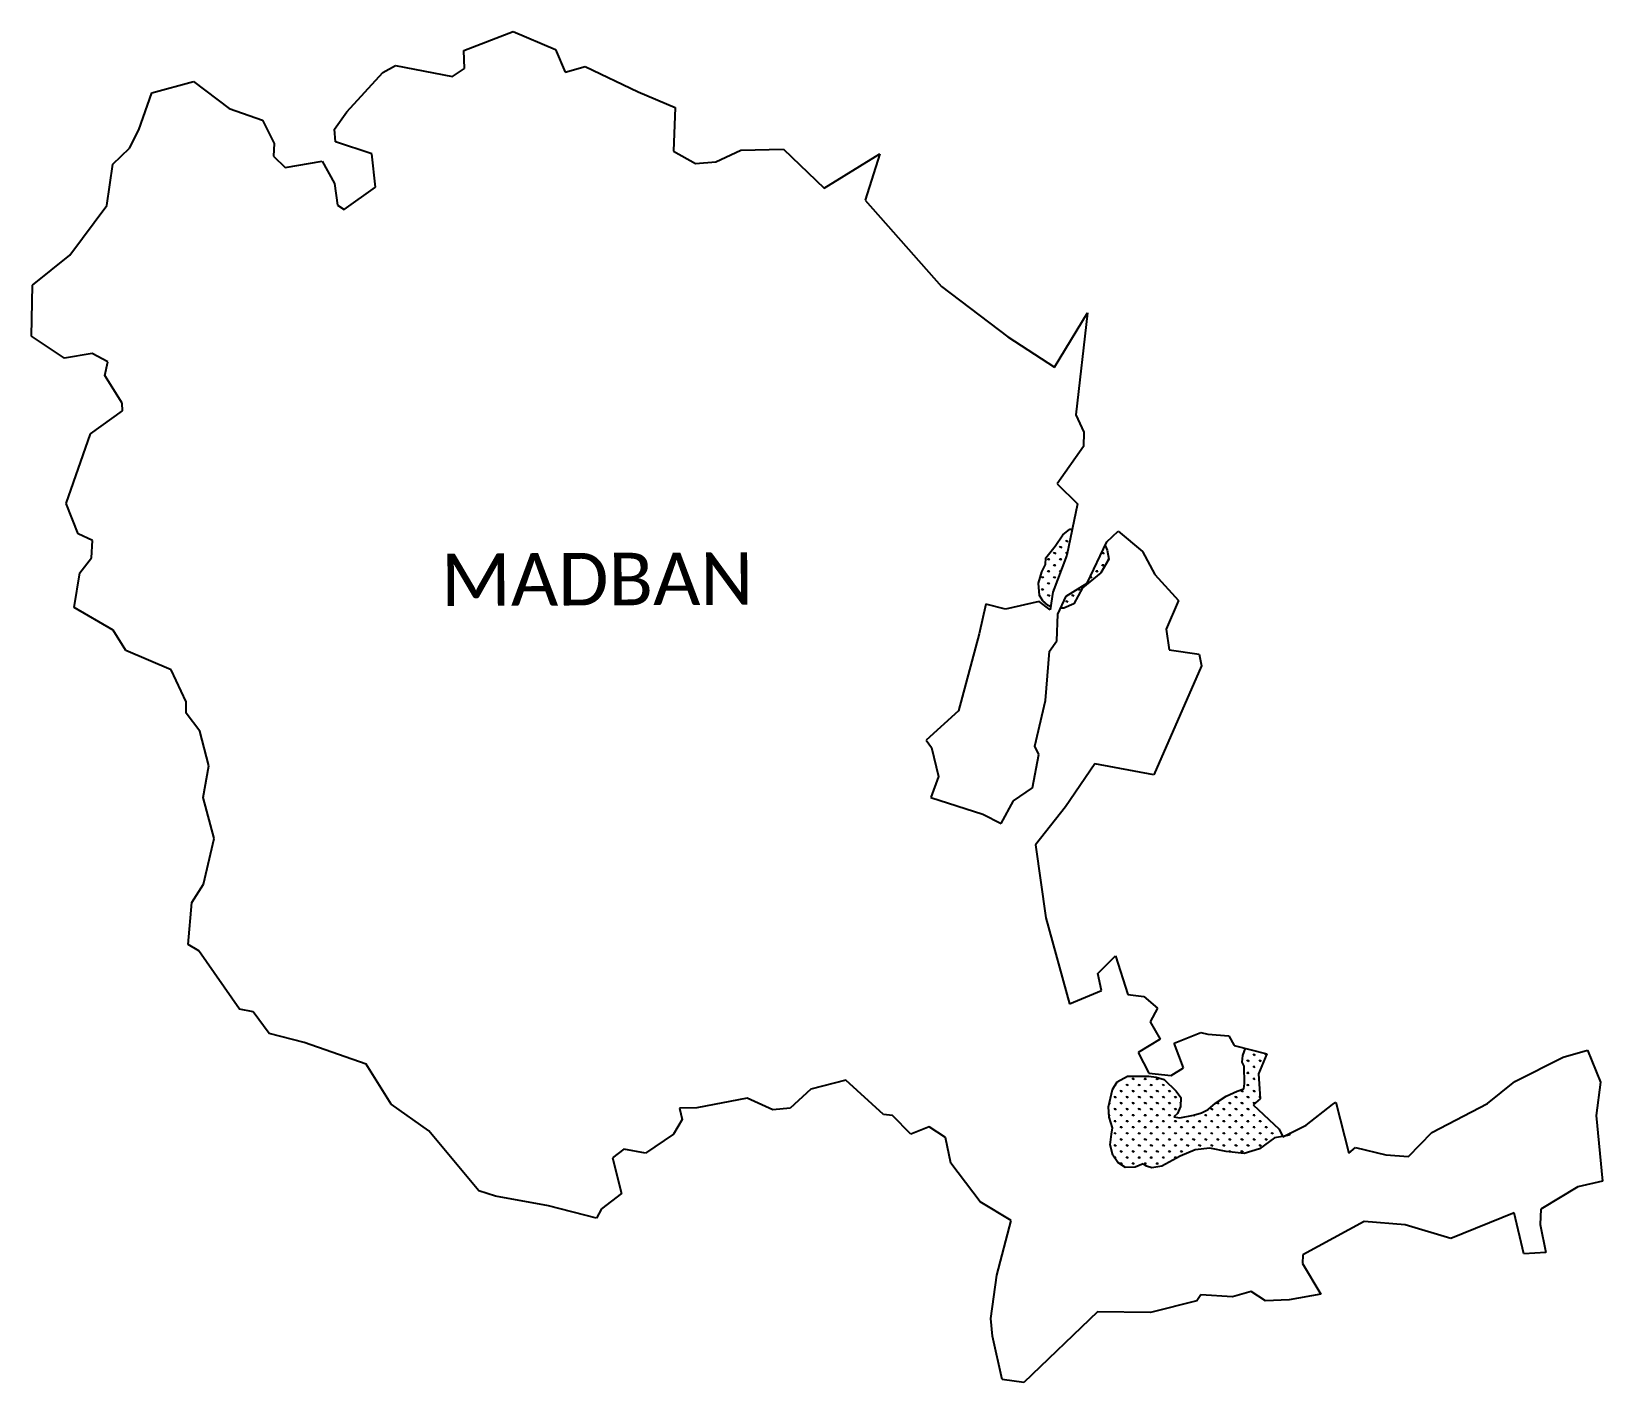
# Model space of a CAD drawing. Header units: metres. Extents: x 320500 to 325169, y 1832958 to 1836973.
import ezdxf

# ---------------------------------------------------------------- set-up
doc = ezdxf.new("R2010")
doc.units = ezdxf.units.M
doc.layers.add('MANGROOVES', color=112, linetype='Continuous')
doc.layers.add('VILLAGE NAME', color=250, linetype='Continuous')
doc.styles.get("Standard").update_dxf_attribs({"font": 'simplex.shx'})

msp = doc.modelspace()

# ---------------------------------------------------------------- linework, layer by layer
at = {"color": 3}
for p, q in [((321785.2, 1836916.7), (321931.1, 1836972.9)), ((321931.1, 1836972.9), (322056.8, 1836919)), ((321786.3, 1836862.9), (321785.2, 1836916.7)), ((322056.8, 1836919), (322086.1, 1836851.4)), ((321544.1, 1836850.4), (321581.4, 1836871.8)), ((321581.4, 1836871.8), (321751.2, 1836839.2)), ((322086.1, 1836851.4), (322145.5, 1836868.3)), ((322145.5, 1836868.3), (322302.7, 1836793.3)), ((320857.6, 1836790.9), (320981.2, 1836823.9)), ((320981.2, 1836823.9), (321087.8, 1836744.3)), ((321437, 1836734.4), (321544.1, 1836850.4)), ((321751.2, 1836839.2), (321786.3, 1836862.9)), ((320819, 1836680.2), (320857.6, 1836790.9)), ((322302.7, 1836793.3), (322412.5, 1836746.7)), ((321087.8, 1836744.3), (321186.6, 1836708.8)), ((321400.7, 1836682.3), (321437, 1836734.4)), ((322412.5, 1836746.7), (322407.7, 1836617.5)), ((320791.2, 1836625.9), (320819, 1836680.2)), ((321186.6, 1836708.8), (321220.9, 1836639.6)), ((321403.3, 1836645), (321400.7, 1836682.3)), ((321220.9, 1836639.6), (321218.9, 1836602.5)), ((321511.6, 1836609.3), (321403.3, 1836645)), ((320742.1, 1836578.8), (320791.2, 1836625.9)), ((321218.9, 1836602.5), (321253.4, 1836569)), ((321253.4, 1836569), (321364.2, 1836587.6)), ((321364.2, 1836587.6), (321400.2, 1836521.1)), ((321522.4, 1836510), (321511.6, 1836609.3)), ((322407.7, 1836617.5), (322472.7, 1836580.5)), ((322472.7, 1836580.5), (322533.3, 1836585.1)), ((322533.3, 1836585.1), (322608.1, 1836620.2)), ((322608.1, 1836620.2), (322734.3, 1836622.7)), ((322734.3, 1836622.7), (322855.2, 1836507.1)), ((322855.2, 1836507.1), (323021.1, 1836609)), ((323021.1, 1836609), (322977.6, 1836471.7)), ((320723.5, 1836455.8), (320742.1, 1836578.8)), ((321400.2, 1836521.1), (321409.4, 1836456.6)), ((321429.6, 1836443.3), (321522.4, 1836510)), ((320614, 1836307.6), (320723.5, 1836455.8)), ((321409.4, 1836456.6), (321429.6, 1836443.3)), ((322977.6, 1836471.7), (323203.9, 1836215.1)), ((320503.4, 1836218.6), (320614, 1836307.6)), ((320499.7, 1836067), (320503.4, 1836218.6)), ((323203.9, 1836215.1), (323401.2, 1836065.7)), ((323539.7, 1835975.3), (323637.6, 1836136.8)), ((323637.6, 1836136.8), (323603.6, 1835833.2)), ((320598.1, 1836002.3), (320499.7, 1836067)), ((323401.2, 1836065.7), (323539.7, 1835975.3)), ((320680.7, 1836015.9), (320598.1, 1836002.3)), ((320726.8, 1835991.3), (320680.7, 1836015.9)), ((320717.6, 1835950.5), (320726.8, 1835991.3)), ((320769.1, 1835868.4), (320717.6, 1835950.5)), ((320675.1, 1835777.3), (320770.1, 1835845.1)), ((320770.1, 1835845.1), (320769.1, 1835868.4)), ((323603.6, 1835833.2), (323627.1, 1835782)), ((320603.2, 1835570.1), (320675.1, 1835777.3)), ((323627.1, 1835782), (323626.6, 1835739.2)), ((323626.6, 1835739.2), (323547.8, 1835628.2)), ((323547.8, 1835628.2), (323608.2, 1835569.4)), ((320638.5, 1835480.4), (320603.2, 1835570.1)), ((323608.2, 1835569.4), (323576.7, 1835416.8)), ((320681.5, 1835460.2), (320638.5, 1835480.4)), ((323695.1, 1835456.1), (323728.8, 1835487.5)), ((323728.8, 1835487.5), (323801.1, 1835427.8)), ((320678.7, 1835408.3), (320681.5, 1835460.2)), ((323576.7, 1835416.8), (323535.3, 1835306.7)), ((323636.6, 1835333.6), (323695.1, 1835456.1)), ((323801.1, 1835427.8), (323838, 1835358.7)), ((320643.8, 1835364), (320678.7, 1835408.3)), ((320626.4, 1835260.9), (320643.8, 1835364)), ((323575, 1835294.4), (323636.6, 1835333.6)), ((323838, 1835358.7), (323908.8, 1835282)), ((323494.9, 1835278.9), (323394.7, 1835256.5)), ((323527.3, 1835254.2), (323494.9, 1835278.9)), ((323535.3, 1835306.7), (323527.3, 1835254.2)), ((323549.8, 1835240.8), (323575, 1835294.4)), ((323908.8, 1835282), (323871.6, 1835196.5)), ((320742.6, 1835193.6), (320626.4, 1835260.9)), ((323336.1, 1835270.7), (323316.2, 1835182.3)), ((323394.7, 1835256.5), (323336.1, 1835270.7)), ((323546.5, 1835161.6), (323549.8, 1835240.8)), ((320780, 1835133.2), (320742.6, 1835193.6)), ((323316.2, 1835182.3), (323255, 1834953.7)), ((323871.6, 1835196.5), (323880.7, 1835135.6)), ((323525.1, 1835131.6), (323546.5, 1835161.6)), ((323880.7, 1835135.6), (323970.2, 1835122.1)), ((320914.6, 1835075.4), (320780, 1835133.2)), ((323513.6, 1834984.7), (323525.1, 1835131.6)), ((323970.2, 1835122.1), (323976.5, 1835087.7)), ((320960, 1834980.4), (320914.6, 1835075.4)), ((323976.5, 1835087.7), (323835.2, 1834764)), ((320960, 1834946.9), (320960, 1834980.4)), ((323255, 1834953.7), (323159, 1834866.3)), ((323481.2, 1834848.6), (323513.6, 1834984.7)), ((320999.8, 1834893.4), (320960, 1834946.9)), ((321026.7, 1834790.3), (320999.8, 1834893.4)), ((323159, 1834866.3), (323174.8, 1834844.9)), ((323174.8, 1834844.9), (323194.8, 1834758.8)), ((323474.8, 1834725.1), (323493.8, 1834824.2)), ((323493.8, 1834824.2), (323481.2, 1834848.6)), ((321009.8, 1834696.1), (321026.7, 1834790.3)), ((323660, 1834796.7), (323572.4, 1834668.7)), ((323835.2, 1834764), (323660, 1834796.7)), ((323194.8, 1834758.8), (323172.7, 1834696.6)), ((323418.6, 1834686.5), (323474.8, 1834725.1)), ((321042.5, 1834574.2), (321009.8, 1834696.1)), ((323172.7, 1834696.6), (323327.1, 1834646.6)), ((323381.6, 1834619.6), (323418.6, 1834686.5)), ((323572.4, 1834668.7), (323483.3, 1834555.4)), ((323327.1, 1834646.6), (323381.6, 1834619.6)), ((321011.5, 1834438.6), (321042.5, 1834574.2)), ((323483.3, 1834555.4), (323513.9, 1834338.9)), ((320976.9, 1834384.3), (321011.5, 1834438.6)), ((320965.8, 1834259.5), (320976.9, 1834384.3)), ((323513.9, 1834338.9), (323585, 1834082.8)), ((320997.2, 1834240.7), (320965.8, 1834259.5)), ((321118.4, 1834067), (320997.2, 1834240.7)), ((323668.7, 1834173.7), (323721.1, 1834225.4)), ((323721.1, 1834225.4), (323758.1, 1834111.2)), ((323679.3, 1834122.5), (323668.7, 1834173.7)), ((323585, 1834082.8), (323679.3, 1834122.5)), ((323758.1, 1834111.2), (323805.1, 1834105.3)), ((321158.3, 1834059.8), (321118.4, 1834067)), ((323805.1, 1834105.3), (323846.3, 1834070.3)), ((323846.3, 1834070.3), (323824.2, 1834029.8)), ((321206.1, 1833995.5), (321158.3, 1834059.8)), ((323824.2, 1834029.8), (323854.4, 1833978.5)), ((321309.8, 1833968.7), (321206.1, 1833995.5)), ((321494.4, 1833904.4), (321309.8, 1833968.7)), ((323854.4, 1833978.5), (323788.2, 1833938.4)), ((323895.3, 1833966.5), (323974.6, 1833998.3)), ((323974.6, 1833998.3), (323995.8, 1833993)), ((323995.8, 1833993), (324057.6, 1833987.7)), ((324057.6, 1833987.7), (324074.1, 1833959.6)), ((323788.2, 1833938.4), (323820.5, 1833876.9)), ((323923.4, 1833893.4), (323895.3, 1833966.5)), ((324074.1, 1833959.6), (324170.6, 1833934.5)), ((324170.6, 1833934.5), (324146.6, 1833874.8)), ((324907.5, 1833852.4), (325051.1, 1833924.4)), ((325051.1, 1833924.4), (325124.1, 1833945.5)), ((325124.1, 1833945.5), (325162.8, 1833850.8)), ((321568.6, 1833785.5), (321494.4, 1833904.4)), ((323820.5, 1833876.9), (323887, 1833870.3)), ((323887, 1833870.3), (323923.4, 1833893.4)), ((322815.7, 1833829.4), (322754.3, 1833772.9)), ((322919.7, 1833856.2), (322815.7, 1833829.4)), ((323032.2, 1833754.8), (322919.7, 1833856.2)), ((324146.6, 1833874.8), (324150.7, 1833801.3)), ((324826.9, 1833787.2), (324907.5, 1833852.4)), ((325162.8, 1833850.8), (325149.3, 1833751.3)), ((321680.7, 1833705.5), (321568.6, 1833785.5)), ((322626.5, 1833802.6), (322476.7, 1833774.2)), ((322703, 1833768.3), (322626.5, 1833802.6)), ((324150.7, 1833801.3), (324130.2, 1833782.8)), ((324130.2, 1833782.8), (324207.4, 1833711)), ((324287.6, 1833722.6), (324365.9, 1833784)), ((324365.9, 1833784), (324376.3, 1833790.8)), ((324376.3, 1833790.8), (324414.5, 1833639)), ((324661.2, 1833701.2), (324826.9, 1833787.2)), ((322433.9, 1833739.1), (322407.4, 1833696)), ((322476.7, 1833774.2), (322425.9, 1833773.2)), ((322425.9, 1833773.2), (322433.9, 1833739.1)), ((322754.3, 1833772.9), (322703, 1833768.3)), ((323058.1, 1833751.2), (323032.2, 1833754.8)), ((323112.7, 1833696), (323058.1, 1833751.2)), ((325149.3, 1833751.3), (325168.7, 1833555.9)), ((321829.5, 1833528), (321680.7, 1833705.5)), ((322407.4, 1833696), (322324.5, 1833639.4)), ((323167.6, 1833717.8), (323112.7, 1833696)), ((323216.1, 1833685.6), (323167.6, 1833717.8)), ((324207.4, 1833711), (324218.2, 1833688.4)), ((324218.2, 1833688.4), (324287.6, 1833722.6)), ((324592.3, 1833629.1), (324661.2, 1833701.2)), ((322260.1, 1833651.4), (322226.1, 1833625.6)), ((322324.5, 1833639.4), (322260.1, 1833651.4)), ((323232.1, 1833610.1), (323216.1, 1833685.6)), ((324414.5, 1833639), (324434.4, 1833656.7)), ((324434.4, 1833656.7), (324525, 1833634.6)), ((322226.1, 1833625.6), (322253, 1833519.3)), ((323318.7, 1833494.7), (323232.1, 1833610.1)), ((324525, 1833634.6), (324592.3, 1833629.1)), ((325168.7, 1833555.9), (325095.1, 1833539.4)), ((321878.7, 1833512), (321829.5, 1833528)), ((322036.7, 1833482.7), (321878.7, 1833512)), ((322253, 1833519.3), (322194.2, 1833474.3)), ((325095.1, 1833539.4), (324985.2, 1833473.5)), ((322178.6, 1833446.3), (322036.7, 1833482.7)), ((322194.2, 1833474.3), (322178.6, 1833446.3)), ((323411.3, 1833439.2), (323318.7, 1833494.7)), ((324906.1, 1833462.6), (324717.9, 1833386.1)), ((324935, 1833339.9), (324906.1, 1833462.6)), ((324985.2, 1833473.5), (324983, 1833427.5)), ((323368.7, 1833277.1), (323411.3, 1833439.2)), ((324460.7, 1833436.8), (324278.3, 1833337.2)), ((324582, 1833426.9), (324460.7, 1833436.8)), ((324717.9, 1833386.1), (324582, 1833426.9)), ((324983, 1833427.5), (325000.2, 1833343.8)), ((324278.3, 1833337.2), (324277.4, 1833311.4)), ((325000.2, 1833343.8), (324935, 1833339.9)), ((323351.2, 1833148.6), (323368.7, 1833277.1)), ((324277.4, 1833311.4), (324331.7, 1833220.6)), ((324124.4, 1833228.7), (324069.3, 1833212.1)), ((324167, 1833201.1), (324124.4, 1833228.7)), ((323962.7, 1833200.9), (323825.2, 1833165.6)), ((323974.4, 1833218.3), (323962.7, 1833200.9)), ((324069.3, 1833212.1), (323974.4, 1833218.3)), ((324237.1, 1833203.8), (324167, 1833201.1)), ((324331.7, 1833220.6), (324237.1, 1833203.8)), ((323355.9, 1833095.5), (323351.2, 1833148.6)), ((323667.4, 1833168.4), (323448.6, 1832957.7)), ((323825.2, 1833165.6), (323667.4, 1833168.4)), ((323384.4, 1832967.3), (323355.9, 1833095.5)), ((323448.6, 1832957.7), (323384.4, 1832967.3))]:
    msp.add_line(p, q, dxfattribs=at)
at = {"layer": 'MANGROOVES'}
for p, q in [((323541.5, 1835443), (323564.8, 1835477)), ((323564.8, 1835477), (323585.7, 1835493.3)), ((323585.7, 1835493.3), (323592.6, 1835494)), ((323514.6, 1835408.9), (323541.5, 1835443)), ((323690.1, 1835445.6), (323697, 1835431.4)), ((323697, 1835431.4), (323701.5, 1835404.2)), ((323502.7, 1835366.8), (323513.3, 1835389.2)), ((323513.3, 1835389.2), (323514.6, 1835408.9)), ((323701.5, 1835404.2), (323677.9, 1835364.1)), ((323492.6, 1835333.7), (323502.7, 1835366.8)), ((323495.4, 1835296.9), (323492.6, 1835333.7)), ((323677.9, 1835364.1), (323623.5, 1835319.3)), ((323505.8, 1835280.4), (323495.4, 1835296.9)), ((323520.8, 1835266.5), (323505.8, 1835280.4)), ((323623.5, 1835319.3), (323597, 1835271.9)), ((323528.7, 1835263.4), (323520.8, 1835266.5)), ((323568.1, 1835259.3), (323558.6, 1835259.5)), ((323597, 1835271.9), (323568.1, 1835259.3)), ((324097.4, 1833909.6), (324099.9, 1833929.9)), ((324099.9, 1833929.9), (324107.5, 1833951)), ((324103.5, 1833898.1), (324097.4, 1833909.6)), ((324104.7, 1833846.5), (324103.5, 1833898.1)), ((323700.5, 1833777.4), (323712.4, 1833829)), ((323712.4, 1833829), (323726.5, 1833851.7)), ((323726.5, 1833851.7), (323757.2, 1833868.4)), ((323757.2, 1833868.4), (323791.7, 1833868.2)), ((323791.7, 1833868.2), (323820.5, 1833868.5)), ((323820.5, 1833868.5), (323842.3, 1833865)), ((323842.3, 1833865), (323865.5, 1833858.5)), ((323865.5, 1833858.5), (323901.2, 1833823.5)), ((324082.9, 1833823.8), (324103, 1833830.8)), ((324103, 1833830.8), (324104.7, 1833846.5)), ((323901.2, 1833823.5), (323915, 1833804.9)), ((323915, 1833804.9), (323914.3, 1833778.5)), ((323996.2, 1833769.2), (324018.7, 1833788.5)), ((324018.7, 1833788.5), (324050.2, 1833809.2)), ((324050.2, 1833809.2), (324082.9, 1833823.8)), ((323702.8, 1833746.5), (323700.5, 1833777.4)), ((323712.7, 1833714.3), (323702.8, 1833746.5)), ((323905.6, 1833757.3), (323894.7, 1833747.6)), ((323894.7, 1833747.6), (323912.1, 1833744.5)), ((323914.3, 1833778.5), (323905.6, 1833757.3)), ((323912.1, 1833744.5), (323953, 1833752.1)), ((323953, 1833752.1), (323976.7, 1833759)), ((323976.7, 1833759), (323996.2, 1833769.2)), ((323705, 1833663.9), (323708.9, 1833695.5)), ((323708.9, 1833695.5), (323712.7, 1833714.3)), ((324217.7, 1833689.4), (324194, 1833685.2)), ((324237.1, 1833692.9), (324222, 1833690.2)), ((324240.6, 1833699.4), (324237.1, 1833692.9)), ((323713.5, 1833633.5), (323705, 1833663.9)), ((323957.6, 1833649.6), (323913.5, 1833630.3)), ((324001.9, 1833654.4), (323957.6, 1833649.6)), ((324049.7, 1833644.4), (324001.9, 1833654.4)), ((324103.3, 1833638.1), (324049.7, 1833644.4)), ((324149, 1833652.6), (324103.3, 1833638.1)), ((324194, 1833685.2), (324149, 1833652.6)), ((323728.3, 1833612.2), (323713.5, 1833633.5)), ((323750.7, 1833597.2), (323728.3, 1833612.2)), ((323779.5, 1833597.9), (323750.7, 1833597.2)), ((323803.3, 1833607.3), (323779.5, 1833597.9)), ((323813.7, 1833601.1), (323803.3, 1833607.3)), ((323829.2, 1833595.6), (323813.7, 1833601.1)), ((323859.1, 1833601.3), (323829.2, 1833595.6)), ((323913.5, 1833630.3), (323859.1, 1833601.3))]:
    msp.add_line(p, q, dxfattribs=at)
at = {"layer": 'MANGROOVES', "linetype": 'Continuous'}
for p, q in [((323540.7, 1835420.7), (323537.3, 1835424)), ((323540.7, 1835420.7), (323540.7, 1835425.4)), ((323540.7, 1835420.7), (323544, 1835424)), ((323558.6, 1835438.6), (323555.3, 1835442)), ((323558.6, 1835438.6), (323558.6, 1835443.4)), ((323558.6, 1835438.6), (323562, 1835442)), ((323576.6, 1835456.6), (323573.2, 1835460)), ((323576.6, 1835420.7), (323573.2, 1835424)), ((323576.6, 1835456.6), (323576.6, 1835461.4)), ((323576.6, 1835456.6), (323580, 1835460)), ((323576.6, 1835420.7), (323576.6, 1835425.4)), ((323576.6, 1835420.7), (323577.7, 1835421.8)), ((323684.4, 1835420.7), (323681, 1835424)), ((323684.4, 1835420.7), (323684.4, 1835425.4)), ((323684.4, 1835420.7), (323687.7, 1835424)), ((323522.7, 1835402.7), (323519.3, 1835406.1)), ((323522.7, 1835366.8), (323519.3, 1835370.2)), ((323522.7, 1835402.7), (323522.7, 1835407.5)), ((323522.7, 1835402.7), (323526.1, 1835406.1)), ((323522.7, 1835366.8), (323522.7, 1835371.5)), ((323522.7, 1835366.8), (323526.1, 1835370.2)), ((323540.7, 1835384.7), (323537.3, 1835388.1)), ((323540.7, 1835384.7), (323540.7, 1835389.5)), ((323540.7, 1835384.7), (323544, 1835388.1)), ((323558.6, 1835402.7), (323555.3, 1835406.1)), ((323558.1, 1835367.3), (323555.3, 1835370.2)), ((323558.6, 1835402.7), (323558.6, 1835407.5)), ((323558.6, 1835402.7), (323562, 1835406.1)), ((323558.6, 1835368.8), (323558.6, 1835371.5)), ((323666.4, 1835366.8), (323663, 1835370.2)), ((323666.4, 1835366.8), (323666.4, 1835371.5)), ((323666.4, 1835366.8), (323669.8, 1835370.2)), ((323684.4, 1835384.7), (323681, 1835388.1)), ((323684.4, 1835384.7), (323684.4, 1835389.5)), ((323684.4, 1835384.7), (323687.7, 1835388.1)), ((323701.3, 1835403.8), (323698.9, 1835406.1)), ((323504.7, 1835348.8), (323501.4, 1835352.2)), ((323504.7, 1835348.8), (323504.7, 1835353.6)), ((323504.7, 1835348.8), (323508.1, 1835352.2)), ((323522.7, 1835330.9), (323519.3, 1835334.2)), ((323522.7, 1835330.9), (323522.7, 1835335.6)), ((323522.7, 1835330.9), (323526.1, 1835334.2)), ((323540.7, 1835348.8), (323537.3, 1835352.2)), ((323540.7, 1835348.8), (323540.7, 1835353.6)), ((323540.7, 1835348.8), (323544, 1835352.2)), ((323648.4, 1835348.8), (323645.3, 1835351.9)), ((323648.4, 1835348.8), (323648.4, 1835353.6)), ((323648.4, 1835348.8), (323651.8, 1835352.2)), ((323504.7, 1835312.9), (323501.4, 1835316.3)), ((323504.7, 1835312.9), (323504.7, 1835317.7)), ((323504.7, 1835312.9), (323508.1, 1835316.3)), ((323507, 1835279.2), (323508.1, 1835280.4)), ((323522.7, 1835294.9), (323519.3, 1835298.3)), ((323522.7, 1835294.9), (323522.7, 1835299.7)), ((323522.7, 1835294.9), (323526.1, 1835298.3)), ((323538.4, 1835315.1), (323537.3, 1835316.3)), ((323576.6, 1835277), (323573.2, 1835280.4)), ((323576.6, 1835277), (323576.6, 1835281.7)), ((323576.6, 1835277), (323580, 1835280.4)), ((323594.5, 1835294.9), (323591.2, 1835298.3)), ((323594.5, 1835294.9), (323594.5, 1835299.7)), ((323594.5, 1835294.9), (323597.9, 1835298.3)), ((323612.5, 1835312.9), (323609.2, 1835316.2)), ((323612.5, 1835312.9), (323612.5, 1835317.7)), ((323612.5, 1835312.9), (323615.9, 1835316.3)), ((323558.6, 1835259.5), (323558.6, 1835259.6)), ((323559.1, 1835259.5), (323562, 1835262.4)), ((324115.4, 1833947.9), (324114.1, 1833949.2)), ((324115.4, 1833947.9), (324115.4, 1833948.9)), ((324115.4, 1833947.9), (324116.2, 1833948.7)), ((324133.4, 1833929.9), (324130, 1833933.3)), ((324133.4, 1833929.9), (324133.4, 1833934.7)), ((324133.4, 1833929.9), (324136.7, 1833933.3)), ((324168.9, 1833930.3), (324165.9, 1833933.3)), ((324169.3, 1833931.3), (324169.3, 1833934.7)), ((324115.4, 1833912), (324112, 1833915.4)), ((324115.4, 1833876.1), (324112, 1833879.4)), ((324115.4, 1833912), (324115.4, 1833916.7)), ((324115.4, 1833912), (324118.8, 1833915.4)), ((324115.4, 1833876.1), (324115.4, 1833880.8)), ((324115.4, 1833876.1), (324118.8, 1833879.4)), ((324133.4, 1833894), (324130, 1833897.4)), ((324133.4, 1833894), (324133.4, 1833898.8)), ((324133.4, 1833894), (324136.7, 1833897.4)), ((324151.3, 1833912), (324148, 1833915.4)), ((324148.3, 1833879.1), (324148, 1833879.4)), ((324151.3, 1833912), (324151.3, 1833916.7)), ((324151.3, 1833912), (324154.7, 1833915.4)), ((323720.3, 1833840.1), (323719.7, 1833840.7)), ((323720.3, 1833840.1), (323723.6, 1833843.5)), ((323720.3, 1833840.1), (323720.3, 1833841.7)), ((323756.2, 1833840.1), (323752.8, 1833843.5)), ((323756.2, 1833840.1), (323756.2, 1833844.9)), ((323756.2, 1833840.1), (323759.6, 1833843.5)), ((323774.2, 1833858.1), (323770.8, 1833861.5)), ((323774.2, 1833858.1), (323774.2, 1833862.9)), ((323774.2, 1833858.1), (323777.5, 1833861.5)), ((323792.1, 1833840.1), (323788.7, 1833843.5)), ((323792.1, 1833840.1), (323792.1, 1833844.9)), ((323792.1, 1833840.1), (323795.5, 1833843.5)), ((323810.1, 1833858.1), (323806.7, 1833861.5)), ((323810.1, 1833858.1), (323810.1, 1833862.9)), ((323810.1, 1833858.1), (323813.4, 1833861.5)), ((323828, 1833840.1), (323824.7, 1833843.5)), ((323828, 1833840.1), (323828, 1833844.9)), ((323828, 1833840.1), (323831.4, 1833843.5)), ((323846, 1833858.1), (323842.6, 1833861.5)), ((323846, 1833858.1), (323846, 1833862.9)), ((323846, 1833858.1), (323849.4, 1833861.5)), ((323864, 1833840.1), (323860.6, 1833843.5)), ((323864, 1833840.1), (323864, 1833844.9)), ((323864, 1833840.1), (323867.3, 1833843.5)), ((324115.4, 1833840.1), (324112, 1833843.5)), ((324115.4, 1833840.1), (324115.4, 1833844.9)), ((324115.4, 1833840.1), (324118.8, 1833843.5)), ((324133.4, 1833858.1), (324130, 1833861.5)), ((324133.4, 1833858.1), (324133.4, 1833862.9)), ((324133.4, 1833858.1), (324136.7, 1833861.5)), ((324148.4, 1833843.1), (324148, 1833843.5)), ((323702.6, 1833786.5), (323705.7, 1833789.6)), ((323720.3, 1833804.2), (323716.9, 1833807.6)), ((323720.3, 1833804.2), (323720.3, 1833809)), ((323720.3, 1833804.2), (323723.6, 1833807.6)), ((323738.2, 1833822.2), (323734.9, 1833825.5)), ((323738.2, 1833786.3), (323734.9, 1833789.6)), ((323738.2, 1833822.2), (323738.2, 1833826.9)), ((323738.2, 1833822.2), (323741.6, 1833825.5)), ((323738.2, 1833786.3), (323738.2, 1833791)), ((323738.2, 1833786.3), (323741.6, 1833789.6)), ((323756.2, 1833804.2), (323752.8, 1833807.6)), ((323756.2, 1833804.2), (323756.2, 1833809)), ((323756.2, 1833804.2), (323759.6, 1833807.6)), ((323774.2, 1833822.2), (323770.8, 1833825.5)), ((323774.2, 1833786.3), (323770.8, 1833789.6)), ((323774.2, 1833822.2), (323774.2, 1833826.9)), ((323774.2, 1833822.2), (323777.5, 1833825.5)), ((323774.2, 1833786.3), (323774.2, 1833791)), ((323774.2, 1833786.3), (323777.5, 1833789.6)), ((323792.1, 1833804.2), (323788.7, 1833807.6)), ((323792.1, 1833804.2), (323792.1, 1833809)), ((323792.1, 1833804.2), (323795.5, 1833807.6)), ((323810.1, 1833822.2), (323806.7, 1833825.5)), ((323810.1, 1833786.3), (323806.7, 1833789.6)), ((323810.1, 1833822.2), (323810.1, 1833826.9)), ((323810.1, 1833822.2), (323813.4, 1833825.5)), ((323810.1, 1833786.3), (323810.1, 1833791)), ((323810.1, 1833786.3), (323813.4, 1833789.6)), ((323828, 1833804.2), (323824.7, 1833807.6)), ((323828, 1833804.2), (323828, 1833809)), ((323828, 1833804.2), (323831.4, 1833807.6)), ((323846, 1833822.2), (323842.6, 1833825.5)), ((323846, 1833786.3), (323842.6, 1833789.6)), ((323846, 1833822.2), (323846, 1833826.9)), ((323846, 1833822.2), (323849.4, 1833825.5)), ((323846, 1833786.3), (323846, 1833791)), ((323846, 1833786.3), (323849.4, 1833789.6)), ((323864, 1833804.2), (323860.6, 1833807.6)), ((323864, 1833804.2), (323864, 1833809)), ((323864, 1833804.2), (323867.3, 1833807.6)), ((323881.9, 1833822.2), (323878.5, 1833825.5)), ((323881.9, 1833786.3), (323878.5, 1833789.6)), ((323881.9, 1833822.2), (323881.9, 1833826.9)), ((323881.9, 1833822.2), (323885.3, 1833825.5)), ((323881.9, 1833786.3), (323881.9, 1833791)), ((323881.9, 1833786.3), (323885.3, 1833789.6)), ((323899.9, 1833804.2), (323896.5, 1833807.6)), ((323899.9, 1833804.2), (323899.9, 1833809)), ((323899.9, 1833804.2), (323903.2, 1833807.6)), ((323914.6, 1833789.5), (323914.5, 1833789.6)), ((324025.6, 1833786.3), (324022.2, 1833789.6)), ((324025.6, 1833786.3), (324025.6, 1833791)), ((324025.6, 1833786.3), (324029, 1833789.6)), ((324043.6, 1833804.2), (324043.2, 1833804.6)), ((324043.6, 1833804.2), (324045.2, 1833805.9)), ((324043.6, 1833804.2), (324043.6, 1833804.8)), ((324061.5, 1833786.3), (324058.2, 1833789.6)), ((324061.5, 1833786.3), (324061.5, 1833791)), ((324061.5, 1833786.3), (324064.9, 1833789.6)), ((324079.5, 1833804.2), (324076.1, 1833807.6)), ((324079.5, 1833804.2), (324079.5, 1833809)), ((324079.5, 1833804.2), (324082.9, 1833807.6)), ((324097.4, 1833822.2), (324094.1, 1833825.5)), ((324097.4, 1833786.3), (324094.1, 1833789.6)), ((324097.4, 1833822.2), (324097.4, 1833826.9)), ((324097.4, 1833822.2), (324100.8, 1833825.5)), ((324097.4, 1833786.3), (324097.4, 1833791)), ((324097.4, 1833786.3), (324100.8, 1833789.6)), ((324115.4, 1833804.2), (324112, 1833807.6)), ((324115.4, 1833804.2), (324115.4, 1833809)), ((324115.4, 1833804.2), (324118.8, 1833807.6)), ((324133.4, 1833822.2), (324130, 1833825.5)), ((324133.4, 1833786.3), (324130, 1833789.6)), ((324133.4, 1833822.2), (324133.4, 1833826.9)), ((324133.4, 1833822.2), (324136.7, 1833825.5)), ((324133.4, 1833786.3), (324133.4, 1833791)), ((324133.4, 1833786.3), (324136.7, 1833789.6)), ((324150.5, 1833805), (324148, 1833807.6)), ((323702.3, 1833753.4), (323702.3, 1833755.1)), ((323702.5, 1833750.6), (323705.7, 1833753.7)), ((323720.3, 1833768.3), (323716.9, 1833771.7)), ((323720.3, 1833732.4), (323716.9, 1833735.7)), ((323720.3, 1833768.3), (323720.3, 1833773.1)), ((323720.3, 1833768.3), (323723.6, 1833771.7)), ((323720.3, 1833732.4), (323720.3, 1833737.1)), ((323720.3, 1833732.4), (323723.6, 1833735.7)), ((323738.2, 1833750.3), (323734.9, 1833753.7)), ((323738.2, 1833750.3), (323738.2, 1833755.1)), ((323738.2, 1833750.3), (323741.6, 1833753.7)), ((323756.2, 1833768.3), (323752.8, 1833771.7)), ((323756.2, 1833732.4), (323752.8, 1833735.7)), ((323756.2, 1833768.3), (323756.2, 1833773.1)), ((323756.2, 1833768.3), (323759.6, 1833771.7)), ((323756.2, 1833732.4), (323756.2, 1833737.1)), ((323756.2, 1833732.4), (323759.6, 1833735.7)), ((323774.2, 1833750.3), (323770.8, 1833753.7)), ((323774.2, 1833750.3), (323774.2, 1833755.1)), ((323774.2, 1833750.3), (323777.5, 1833753.7)), ((323792.1, 1833768.3), (323788.7, 1833771.7)), ((323792.1, 1833732.4), (323788.7, 1833735.7)), ((323792.1, 1833768.3), (323792.1, 1833773.1)), ((323792.1, 1833768.3), (323795.5, 1833771.7)), ((323792.1, 1833732.4), (323792.1, 1833737.1)), ((323792.1, 1833732.4), (323795.5, 1833735.7)), ((323810.1, 1833750.3), (323806.7, 1833753.7)), ((323810.1, 1833750.3), (323810.1, 1833755.1)), ((323810.1, 1833750.3), (323813.4, 1833753.7)), ((323828, 1833768.3), (323824.7, 1833771.7)), ((323828, 1833732.4), (323824.7, 1833735.7)), ((323828, 1833768.3), (323828, 1833773.1)), ((323828, 1833768.3), (323831.4, 1833771.7)), ((323828, 1833732.4), (323828, 1833737.1)), ((323828, 1833732.4), (323831.4, 1833735.7)), ((323846, 1833750.3), (323842.6, 1833753.7)), ((323846, 1833750.3), (323846, 1833755.1)), ((323846, 1833750.3), (323849.4, 1833753.7)), ((323864, 1833768.3), (323860.6, 1833771.7)), ((323864, 1833732.4), (323860.6, 1833735.7)), ((323864, 1833768.3), (323864, 1833773.1)), ((323864, 1833768.3), (323867.3, 1833771.7)), ((323864, 1833732.4), (323864, 1833737.1)), ((323864, 1833732.4), (323867.3, 1833735.7)), ((323881.9, 1833750.3), (323878.5, 1833753.7)), ((323881.9, 1833750.3), (323881.9, 1833755.1)), ((323881.9, 1833750.3), (323885.3, 1833753.7)), ((323899.9, 1833768.3), (323896.5, 1833771.7)), ((323899.9, 1833732.4), (323896.5, 1833735.7)), ((323899.9, 1833768.3), (323899.9, 1833773.1)), ((323899.9, 1833768.3), (323903.2, 1833771.7)), ((323899.9, 1833732.4), (323899.9, 1833737.1)), ((323899.9, 1833732.4), (323903.2, 1833735.7)), ((323935.8, 1833732.4), (323932.4, 1833735.7)), ((323935.8, 1833732.4), (323935.8, 1833737.1)), ((323935.8, 1833732.4), (323939.2, 1833735.7)), ((323953.8, 1833750.3), (323952.2, 1833751.9)), ((323953.8, 1833750.3), (323956.5, 1833753.1)), ((323953.8, 1833750.3), (323953.8, 1833752.3)), ((323971.7, 1833732.4), (323968.4, 1833735.7)), ((323971.7, 1833732.4), (323971.7, 1833737.1)), ((323971.7, 1833732.4), (323975.1, 1833735.7)), ((323989.7, 1833750.3), (323986.3, 1833753.7)), ((323989.7, 1833750.3), (323989.7, 1833755.1)), ((323989.7, 1833750.3), (323993, 1833753.7)), ((324007.6, 1833768.3), (324004.3, 1833771.7)), ((324007.6, 1833732.4), (324004.3, 1833735.7)), ((324007.6, 1833768.3), (324007.6, 1833773.1)), ((324007.6, 1833768.3), (324011, 1833771.7)), ((324007.6, 1833732.4), (324007.6, 1833737.1)), ((324007.6, 1833732.4), (324011, 1833735.7)), ((324025.6, 1833750.3), (324022.2, 1833753.7)), ((324025.6, 1833750.3), (324025.6, 1833755.1)), ((324025.6, 1833750.3), (324029, 1833753.7)), ((324043.6, 1833768.3), (324040.2, 1833771.7)), ((324043.6, 1833732.4), (324040.2, 1833735.7)), ((324043.6, 1833768.3), (324043.6, 1833773.1)), ((324043.6, 1833768.3), (324046.9, 1833771.7)), ((324043.6, 1833732.4), (324043.6, 1833737.1)), ((324043.6, 1833732.4), (324046.9, 1833735.7)), ((324061.5, 1833750.3), (324058.2, 1833753.7)), ((324061.5, 1833750.3), (324061.5, 1833755.1)), ((324061.5, 1833750.3), (324064.9, 1833753.7)), ((324079.5, 1833768.3), (324076.1, 1833771.7)), ((324079.5, 1833732.4), (324076.1, 1833735.7)), ((324079.5, 1833768.3), (324079.5, 1833773.1)), ((324079.5, 1833768.3), (324082.9, 1833771.7)), ((324079.5, 1833732.4), (324079.5, 1833737.1)), ((324079.5, 1833732.4), (324082.9, 1833735.7)), ((324097.4, 1833750.3), (324094.1, 1833753.7)), ((324097.4, 1833750.3), (324097.4, 1833755.1)), ((324097.4, 1833750.3), (324100.8, 1833753.7)), ((324115.4, 1833768.3), (324112, 1833771.7)), ((324115.4, 1833732.4), (324112, 1833735.7)), ((324115.4, 1833768.3), (324115.4, 1833773.1)), ((324115.4, 1833768.3), (324118.8, 1833771.7)), ((324115.4, 1833732.4), (324115.4, 1833737.1)), ((324115.4, 1833732.4), (324118.8, 1833735.7)), ((324133.4, 1833750.3), (324130, 1833753.7)), ((324133.4, 1833750.3), (324133.4, 1833755.1)), ((324133.4, 1833750.3), (324136.7, 1833753.7)), ((324151.3, 1833732.4), (324148, 1833735.7)), ((324151.3, 1833732.4), (324151.3, 1833737.1)), ((324151.3, 1833732.4), (324154.7, 1833735.7)), ((323720.3, 1833696.5), (323716.9, 1833699.8)), ((323720.3, 1833696.5), (323720.3, 1833701.2)), ((323720.3, 1833696.5), (323723.6, 1833699.8)), ((323738.2, 1833714.4), (323734.9, 1833717.8)), ((323738.2, 1833714.4), (323738.2, 1833719.2)), ((323738.2, 1833714.4), (323741.6, 1833717.8)), ((323756.2, 1833696.5), (323752.8, 1833699.8)), ((323756.2, 1833696.5), (323756.2, 1833701.2)), ((323756.2, 1833696.5), (323759.6, 1833699.8)), ((323774.2, 1833714.4), (323770.8, 1833717.8)), ((323774.2, 1833714.4), (323774.2, 1833719.2)), ((323774.2, 1833714.4), (323777.5, 1833717.8)), ((323792.1, 1833696.5), (323788.7, 1833699.8)), ((323792.1, 1833696.5), (323792.1, 1833701.2)), ((323792.1, 1833696.5), (323795.5, 1833699.8)), ((323810.1, 1833714.4), (323806.7, 1833717.8)), ((323810.1, 1833714.4), (323810.1, 1833719.2)), ((323810.1, 1833714.4), (323813.4, 1833717.8)), ((323828, 1833696.5), (323824.7, 1833699.8)), ((323828, 1833696.5), (323828, 1833701.2)), ((323828, 1833696.5), (323831.4, 1833699.8)), ((323846, 1833714.4), (323842.6, 1833717.8)), ((323846, 1833714.4), (323846, 1833719.2)), ((323846, 1833714.4), (323849.4, 1833717.8)), ((323864, 1833696.5), (323860.6, 1833699.8)), ((323864, 1833696.5), (323864, 1833701.2)), ((323864, 1833696.5), (323867.3, 1833699.8)), ((323881.9, 1833714.4), (323878.5, 1833717.8)), ((323881.9, 1833714.4), (323881.9, 1833719.2)), ((323881.9, 1833714.4), (323885.3, 1833717.8)), ((323899.9, 1833696.5), (323896.5, 1833699.8)), ((323899.9, 1833696.5), (323899.9, 1833701.2)), ((323899.9, 1833696.5), (323903.2, 1833699.8)), ((323917.8, 1833714.4), (323914.5, 1833717.8)), ((323917.8, 1833714.4), (323917.8, 1833719.2)), ((323917.8, 1833714.4), (323921.2, 1833717.8)), ((323935.8, 1833696.5), (323932.4, 1833699.8)), ((323935.8, 1833696.5), (323935.8, 1833701.2)), ((323935.8, 1833696.5), (323939.2, 1833699.8)), ((323953.8, 1833714.4), (323950.4, 1833717.8)), ((323953.8, 1833714.4), (323953.8, 1833719.2)), ((323953.8, 1833714.4), (323957.1, 1833717.8)), ((323971.7, 1833696.5), (323968.4, 1833699.8)), ((323971.7, 1833696.5), (323971.7, 1833701.2)), ((323971.7, 1833696.5), (323975.1, 1833699.8)), ((323989.7, 1833714.4), (323986.3, 1833717.8)), ((323989.7, 1833714.4), (323989.7, 1833719.2)), ((323989.7, 1833714.4), (323993, 1833717.8)), ((324007.6, 1833696.5), (324004.3, 1833699.8)), ((324007.6, 1833696.5), (324007.6, 1833701.2)), ((324007.6, 1833696.5), (324011, 1833699.8)), ((324025.6, 1833714.4), (324022.2, 1833717.8)), ((324025.6, 1833714.4), (324025.6, 1833719.2)), ((324025.6, 1833714.4), (324029, 1833717.8)), ((324043.6, 1833696.5), (324040.2, 1833699.8)), ((324043.6, 1833696.5), (324043.6, 1833701.2)), ((324043.6, 1833696.5), (324046.9, 1833699.8)), ((324061.5, 1833714.4), (324058.2, 1833717.8)), ((324061.5, 1833714.4), (324061.5, 1833719.2)), ((324061.5, 1833714.4), (324064.9, 1833717.8)), ((324079.5, 1833696.5), (324076.1, 1833699.8)), ((324079.5, 1833696.5), (324079.5, 1833701.2)), ((324079.5, 1833696.5), (324082.9, 1833699.8)), ((324097.4, 1833714.4), (324094.1, 1833717.8)), ((324097.4, 1833714.4), (324097.4, 1833719.2)), ((324097.4, 1833714.4), (324100.8, 1833717.8)), ((324115.4, 1833696.5), (324112, 1833699.8)), ((324115.4, 1833696.5), (324115.4, 1833701.2)), ((324115.4, 1833696.5), (324118.8, 1833699.8)), ((324133.4, 1833714.4), (324130, 1833717.8)), ((324133.4, 1833714.4), (324133.4, 1833719.2)), ((324133.4, 1833714.4), (324136.7, 1833717.8)), ((324151.3, 1833696.5), (324148, 1833699.8)), ((324151.3, 1833696.5), (324151.3, 1833701.2)), ((324151.3, 1833696.5), (324154.7, 1833699.8)), ((324169.3, 1833714.4), (324165.9, 1833717.8)), ((324169.3, 1833714.4), (324169.3, 1833719.2)), ((324169.3, 1833714.4), (324172.7, 1833717.8)), ((324187.2, 1833696.5), (324183.9, 1833699.8)), ((324187.2, 1833696.5), (324187.2, 1833701.2)), ((324187.2, 1833696.5), (324190.6, 1833699.8)), ((323720.3, 1833660.5), (323716.9, 1833663.9)), ((323720.3, 1833660.5), (323720.3, 1833665.3)), ((323720.3, 1833660.5), (323723.6, 1833663.9)), ((323738.2, 1833678.5), (323734.9, 1833681.9)), ((323738.2, 1833642.6), (323734.9, 1833645.9)), ((323738.2, 1833678.5), (323738.2, 1833683.3)), ((323738.2, 1833678.5), (323741.6, 1833681.9)), ((323738.2, 1833642.6), (323738.2, 1833647.3)), ((323738.2, 1833642.6), (323741.6, 1833645.9)), ((323756.2, 1833660.5), (323752.8, 1833663.9)), ((323756.2, 1833660.5), (323756.2, 1833665.3)), ((323756.2, 1833660.5), (323759.6, 1833663.9)), ((323774.2, 1833678.5), (323770.8, 1833681.9)), ((323774.2, 1833642.6), (323770.8, 1833645.9)), ((323774.2, 1833678.5), (323774.2, 1833683.3)), ((323774.2, 1833678.5), (323777.5, 1833681.9)), ((323774.2, 1833642.6), (323774.2, 1833647.3)), ((323774.2, 1833642.6), (323777.5, 1833645.9)), ((323792.1, 1833660.5), (323788.7, 1833663.9)), ((323792.1, 1833660.5), (323792.1, 1833665.3)), ((323792.1, 1833660.5), (323795.5, 1833663.9)), ((323810.1, 1833678.5), (323806.7, 1833681.9)), ((323810.1, 1833642.6), (323806.7, 1833645.9)), ((323810.1, 1833678.5), (323810.1, 1833683.3)), ((323810.1, 1833678.5), (323813.4, 1833681.9)), ((323810.1, 1833642.6), (323810.1, 1833647.3)), ((323810.1, 1833642.6), (323813.4, 1833645.9)), ((323828, 1833660.5), (323824.7, 1833663.9)), ((323828, 1833660.5), (323828, 1833665.3)), ((323828, 1833660.5), (323831.4, 1833663.9)), ((323846, 1833678.5), (323842.6, 1833681.9)), ((323846, 1833642.6), (323842.6, 1833645.9)), ((323846, 1833678.5), (323846, 1833683.3)), ((323846, 1833678.5), (323849.4, 1833681.9)), ((323846, 1833642.6), (323846, 1833647.3)), ((323846, 1833642.6), (323849.4, 1833645.9)), ((323864, 1833660.5), (323860.6, 1833663.9)), ((323864, 1833660.5), (323864, 1833665.3)), ((323864, 1833660.5), (323867.3, 1833663.9)), ((323881.9, 1833678.5), (323878.5, 1833681.9)), ((323881.9, 1833642.6), (323878.5, 1833645.9)), ((323881.9, 1833678.5), (323881.9, 1833683.3)), ((323881.9, 1833678.5), (323885.3, 1833681.9)), ((323881.9, 1833642.6), (323881.9, 1833647.3)), ((323881.9, 1833642.6), (323885.3, 1833645.9)), ((323899.9, 1833660.5), (323896.5, 1833663.9)), ((323899.9, 1833660.5), (323899.9, 1833665.3)), ((323899.9, 1833660.5), (323903.2, 1833663.9)), ((323917.8, 1833678.5), (323914.5, 1833681.9)), ((323917.8, 1833642.6), (323914.5, 1833645.9)), ((323917.8, 1833678.5), (323917.8, 1833683.3)), ((323917.8, 1833678.5), (323921.2, 1833681.9)), ((323917.8, 1833642.6), (323917.8, 1833647.3)), ((323917.8, 1833642.6), (323921.2, 1833645.9)), ((323935.8, 1833660.5), (323932.4, 1833663.9)), ((323935.8, 1833660.5), (323935.8, 1833665.3)), ((323935.8, 1833660.5), (323939.2, 1833663.9)), ((323953.8, 1833678.5), (323950.4, 1833681.9)), ((323953.8, 1833678.5), (323953.8, 1833683.3)), ((323953.8, 1833678.5), (323957.1, 1833681.9)), ((323971.7, 1833660.5), (323968.4, 1833663.9)), ((323971.7, 1833660.5), (323971.7, 1833665.3)), ((323971.7, 1833660.5), (323975.1, 1833663.9)), ((323989.7, 1833678.5), (323986.3, 1833681.9)), ((323989.7, 1833678.5), (323989.7, 1833683.3)), ((323989.7, 1833678.5), (323993, 1833681.9)), ((324007.6, 1833660.5), (324004.3, 1833663.9)), ((324007.6, 1833660.5), (324007.6, 1833665.3)), ((324007.6, 1833660.5), (324011, 1833663.9)), ((324025.6, 1833678.5), (324022.2, 1833681.9)), ((324025.6, 1833678.5), (324025.6, 1833683.3)), ((324025.6, 1833678.5), (324029, 1833681.9)), ((324043.6, 1833660.5), (324040.2, 1833663.9)), ((324043.6, 1833660.5), (324043.6, 1833665.3)), ((324043.6, 1833660.5), (324046.9, 1833663.9)), ((324061.5, 1833678.5), (324058.2, 1833681.9)), ((324061, 1833643.1), (324058.2, 1833645.9)), ((324061.5, 1833678.5), (324061.5, 1833683.3)), ((324061.5, 1833678.5), (324064.9, 1833681.9)), ((324061.5, 1833643), (324061.5, 1833647.3)), ((324061.9, 1833643), (324064.9, 1833645.9)), ((324079.5, 1833660.5), (324076.1, 1833663.9)), ((324079.5, 1833660.5), (324079.5, 1833665.3)), ((324079.5, 1833660.5), (324082.9, 1833663.9)), ((324097.4, 1833678.5), (324094.1, 1833681.9)), ((324097.4, 1833642.6), (324094.1, 1833645.9)), ((324097.4, 1833678.5), (324097.4, 1833683.3)), ((324097.4, 1833678.5), (324100.8, 1833681.9)), ((324097.4, 1833642.6), (324097.4, 1833647.3)), ((324097.4, 1833642.6), (324100.8, 1833645.9)), ((324115.4, 1833660.5), (324112, 1833663.9)), ((324115.4, 1833660.5), (324115.4, 1833665.3)), ((324115.4, 1833660.5), (324118.8, 1833663.9)), ((324133.4, 1833678.5), (324130, 1833681.9)), ((324133.4, 1833678.5), (324133.4, 1833683.3)), ((324133.4, 1833678.5), (324136.7, 1833681.9)), ((324151.3, 1833660.5), (324148, 1833663.9)), ((324151.3, 1833660.5), (324151.3, 1833665.3)), ((324151.3, 1833660.5), (324154.7, 1833663.9)), ((324169.3, 1833678.5), (324165.9, 1833681.9)), ((324169.3, 1833678.5), (324169.3, 1833683.3)), ((324169.3, 1833678.5), (324172.7, 1833681.9)), ((323720.3, 1833624.6), (323718.4, 1833626.5)), ((323720.3, 1833624.6), (323720.3, 1833629.4)), ((323720.3, 1833624.6), (323723.6, 1833628)), ((323738.2, 1833606.7), (323734.9, 1833610)), ((323738.2, 1833606.7), (323738.2, 1833611.4)), ((323738.2, 1833606.7), (323741.6, 1833610)), ((323756.2, 1833624.6), (323752.8, 1833628)), ((323756.2, 1833624.6), (323756.2, 1833629.4)), ((323756.2, 1833624.6), (323759.6, 1833628)), ((323774.2, 1833606.7), (323770.8, 1833610)), ((323774.2, 1833606.7), (323774.2, 1833611.4)), ((323774.2, 1833606.7), (323777.5, 1833610)), ((323792.1, 1833624.6), (323788.7, 1833628)), ((323792.1, 1833624.6), (323792.1, 1833629.4)), ((323792.1, 1833624.6), (323795.5, 1833628)), ((323810.1, 1833606.7), (323806.7, 1833610)), ((323810.1, 1833606.7), (323810.1, 1833611.4)), ((323810.1, 1833606.7), (323813.4, 1833610)), ((323828, 1833624.6), (323824.7, 1833628)), ((323828, 1833624.6), (323828, 1833629.4)), ((323828, 1833624.6), (323831.4, 1833628)), ((323846, 1833606.7), (323842.6, 1833610)), ((323846, 1833606.7), (323846, 1833611.4)), ((323846, 1833606.7), (323849.4, 1833610)), ((323864, 1833624.6), (323860.6, 1833628)), ((323864, 1833624.6), (323864, 1833629.4)), ((323864, 1833624.6), (323867.3, 1833628)), ((323899.9, 1833624.6), (323896.5, 1833628)), ((323899.9, 1833624.6), (323899.9, 1833629.4)), ((323899.9, 1833624.6), (323903.2, 1833628))]:
    msp.add_line(p, q, dxfattribs=at)

# ---------------------------------------------------------------- texts
at = {"layer": 'VILLAGE NAME', "insert": (321716.2, 1835421.3), "char_height": 155.989, "attachment_point": 1, "rotation": 0.2435}
msp.add_mtext_dynamic_manual_height_columns('{\\fCalibri|b0|i0|c0|p34;MADBAN}', width=1786.018, gutter_width=779.9, heights=[156.7], dxfattribs=at)

doc.saveas('drawing.dxf')
